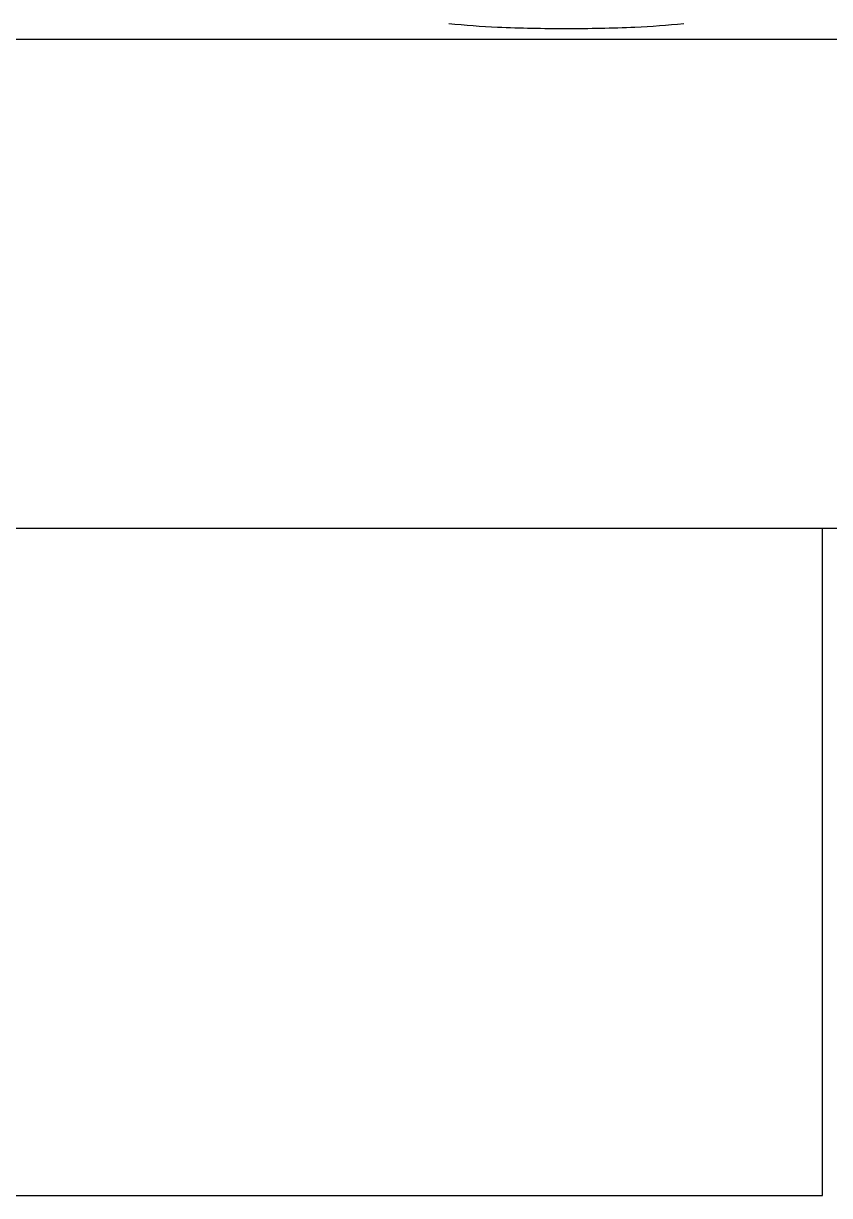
# Model space of a CAD drawing. Header units: millimetres. Extents: x -1219.8 to -1218.3, y 2265.08 to 2266.13.
# Drawn here: x -1219.0108 to -1218.8296, y 2265.081 to 2265.3447 of the extents above; entities that cross this region are included whole.
import ezdxf

# ---------------------------------------------------------------- set-up
doc = ezdxf.new("R2010")
doc.units = ezdxf.units.MM
doc.header["$LTSCALE"] = 10
doc.layers.add('jacuzzi', color=1, linetype='Continuous')

msp = doc.modelspace()

# ---------------------------------------------------------------- linework, layer by layer
at = {"layer": 'jacuzzi'}
for p, q in [((-1218.80731441072, 2265.341039786886), (-1219.539233464114, 2265.341039786886)), ((-1218.831122974331, 2265.081039786886), (-1218.831122974331, 2265.231039786886)), ((-1219.431122974331, 2265.081039786886), (-1218.831122974331, 2265.081039786886))]:
    msp.add_line(p, q, dxfattribs=at)
at = {"layer": 'jacuzzi', "color": 3}
msp.add_lwpolyline([(-1218.303757635487, 2265.245039786886, -0.414213562373095), (-1218.317757635486, 2265.231039786886), (-1219.789757635487, 2265.231039786886, -0.4142135623730951), (-1219.803757635487, 2265.245039786886), (-1219.803757635487, 2266.117039786886, -0.414213562373095), (-1219.789757635487, 2266.131039786886), (-1218.317757635486, 2266.131039786886, -0.414213562373095), (-1218.303757635487, 2266.117039786886)], format="xyb", close=True, dxfattribs=at)
at = {"layer": 'jacuzzi'}
for centre, radius, start, end in [((-1218.896404646788, 2265.524092833971), 0.1804137484900401, 264.0326308072479, 267.5208069199027), ((-1218.881119707169, 2265.52409283397), 0.1804137484898486, 272.4791930800974, 275.9673691927521), ((-1218.888762176979, 2265.700605084195), 0.3570913696646648, 267.5208069199027, 270), ((-1218.888762176979, 2265.700605084195), 0.3570913696645392, 270, 272.4791930800974)]:
    msp.add_arc(centre, radius, start, end, dxfattribs=at)

doc.saveas('drawing.dxf')
